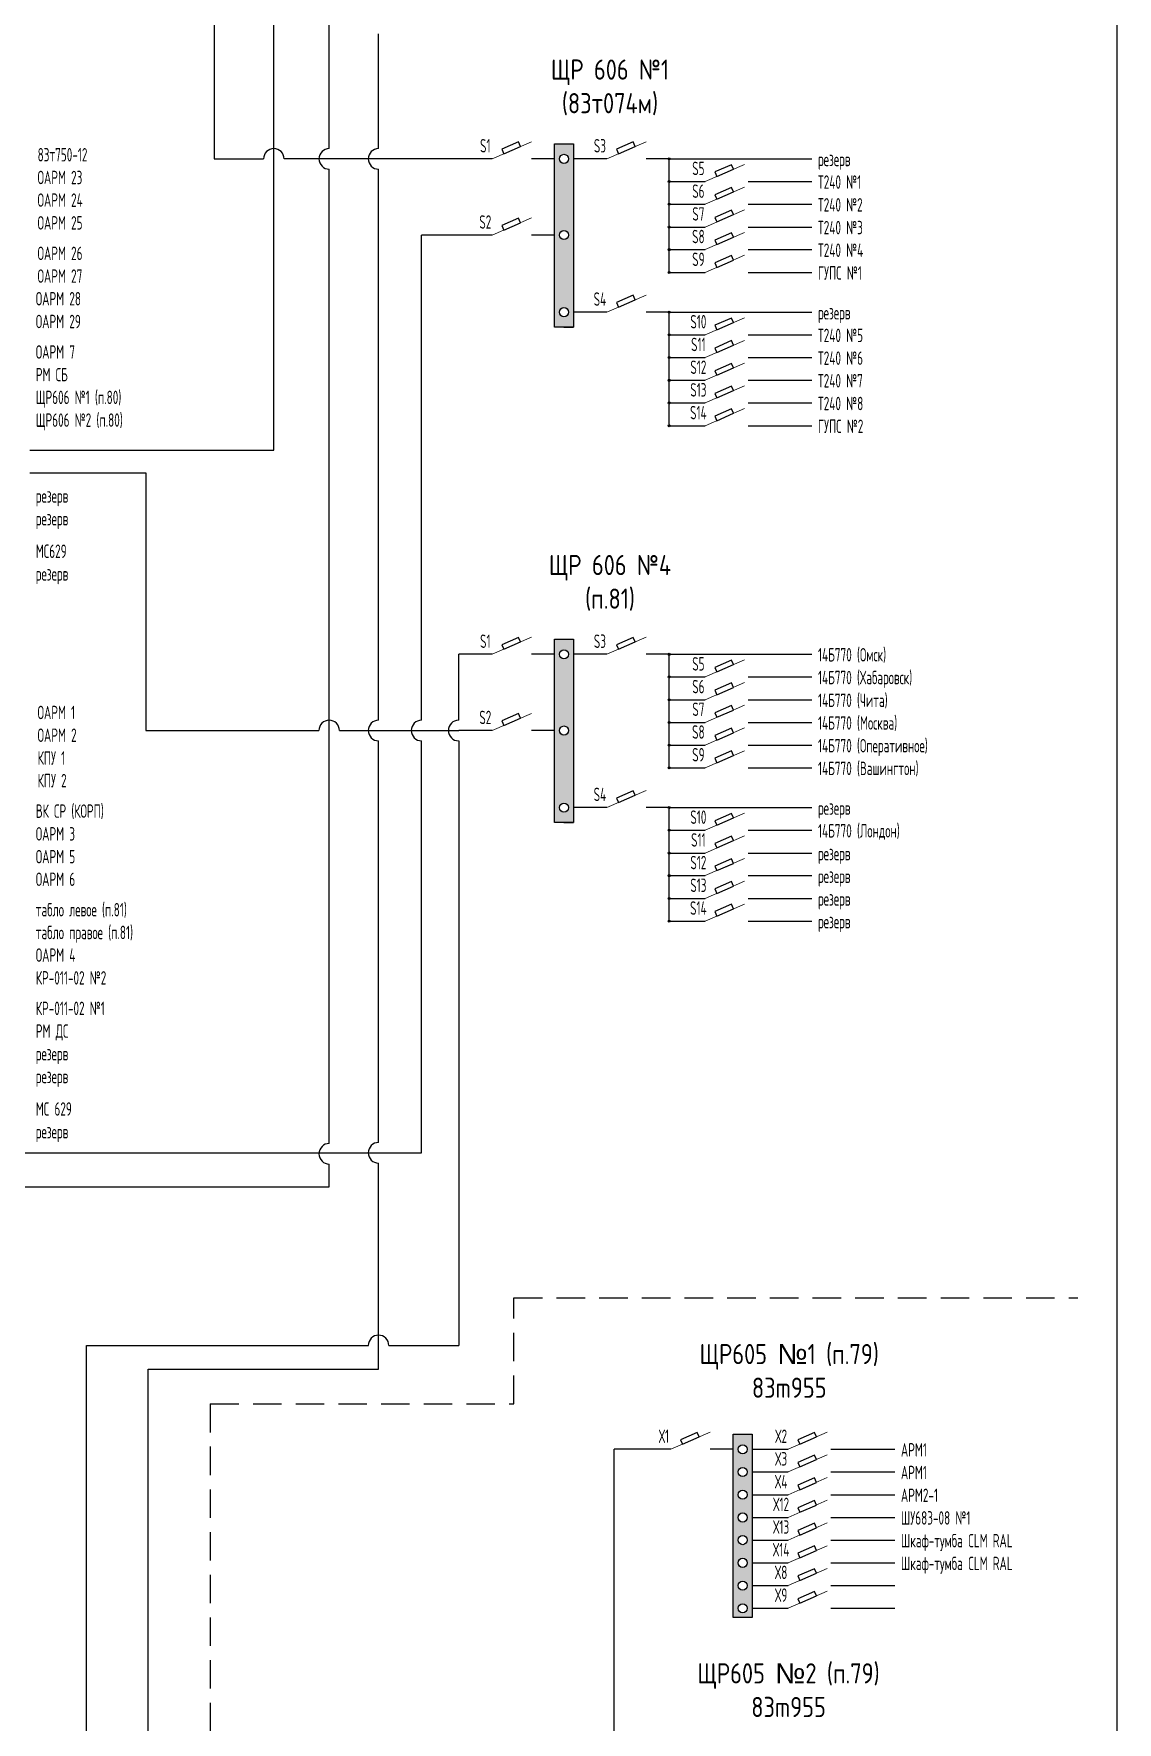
# Model space of a CAD drawing. Header units: millimetres. Extents: x 478 to 775, y 525 to 945.
# Drawn here: x 678.1 to 774.8, y 665.7 to 816.4 of the extents above; entities that cross this region are included whole.
import ezdxf

# ---------------------------------------------------------------- set-up
doc = ezdxf.new("R2010")
doc.units = ezdxf.units.MM
doc.header["$LTSCALE"] = 0.1
doc.linetypes.add('DASHEDX2', pattern=[38.1, 25.4, -12.7])
doc.styles.add('стиль1', font='txt.shx', dxfattribs={"width": 0.75, "height": 1.2})

msp = doc.modelspace()

# ---------------------------------------------------------------- hatches: boundary and pattern name
h = msp.add_hatch(color=256)
h.paths.add_polyline_path([(726.28, 806.56), (724.6, 806.56), (724.6, 790.2), (726.28, 790.2)])
h.paths.add_polyline_path([(725.85, 791.54, -1), (725.03, 791.54, -1)], flags=16)
h.paths.add_polyline_path([(725.03, 798.42, -1), (725.85, 798.42, -1)], flags=16)
h.paths.add_polyline_path([(725.03, 805.22, -1), (725.85, 805.22, -1)], flags=16)
h = msp.add_hatch(color=256)
h.paths.add_polyline_path([(734.93, 805.22), (734.84, 805.22), (734.84, 805.13, 0.414214)], flags=17)
h.paths.add_polyline_path([(734.74, 805.22, 0.414214), (734.84, 805.13), (734.84, 805.22), (734.93, 805.22, 1)])
h = msp.add_hatch(color=256)
h.paths.add_polyline_path([(734.93, 803.19), (734.84, 803.19), (734.84, 803.1, 0.414214)], flags=17)
h.paths.add_polyline_path([(734.74, 803.19, 0.414214), (734.84, 803.1), (734.84, 803.19), (734.93, 803.19, 1)])
h = msp.add_hatch(color=256)
h.paths.add_polyline_path([(734.93, 801.17), (734.84, 801.17), (734.84, 801.08, 0.414214)], flags=17)
h.paths.add_polyline_path([(734.74, 801.17, 0.414214), (734.84, 801.08), (734.84, 801.17), (734.93, 801.17, 1)])
h = msp.add_hatch(color=256)
h.paths.add_polyline_path([(734.93, 799.14), (734.84, 799.14), (734.84, 799.05, 0.414214)], flags=17)
h.paths.add_polyline_path([(734.74, 799.14, 0.414214), (734.84, 799.05), (734.84, 799.14), (734.93, 799.14, 1)])
h = msp.add_hatch(color=256)
h.paths.add_polyline_path([(734.93, 797.12), (734.84, 797.12), (734.84, 797.02, 0.414214)], flags=17)
h.paths.add_polyline_path([(734.74, 797.12, 0.414214), (734.84, 797.02), (734.84, 797.12), (734.93, 797.12, 1)])
h = msp.add_hatch(color=256)
h.paths.add_polyline_path([(734.93, 795.09), (734.84, 795.09), (734.84, 795, 0.414214)], flags=17)
h.paths.add_polyline_path([(734.74, 795.09, 0.414214), (734.84, 795), (734.84, 795.09), (734.93, 795.09, 1)])
h = msp.add_hatch(color=256)
h.paths.add_polyline_path([(734.93, 791.54), (734.84, 791.54), (734.84, 791.45, 0.414214)], flags=17)
h.paths.add_polyline_path([(734.74, 791.54, 0.414214), (734.84, 791.45), (734.84, 791.54), (734.93, 791.54, 1)])
h = msp.add_hatch(color=256)
h.paths.add_polyline_path([(734.93, 789.52), (734.84, 789.52), (734.84, 789.42, 0.414214)], flags=17)
h.paths.add_polyline_path([(734.74, 789.52, 0.414214), (734.84, 789.42), (734.84, 789.52), (734.93, 789.52, 1)])
h = msp.add_hatch(color=256)
h.paths.add_polyline_path([(734.93, 787.49), (734.84, 787.49), (734.84, 787.4, 0.414214)], flags=17)
h.paths.add_polyline_path([(734.74, 787.49, 0.414214), (734.84, 787.4), (734.84, 787.49), (734.93, 787.49, 1)])
h = msp.add_hatch(color=256)
h.paths.add_polyline_path([(734.93, 785.46), (734.84, 785.46), (734.84, 785.37, 0.414214)], flags=17)
h.paths.add_polyline_path([(734.74, 785.46, 0.414214), (734.84, 785.37), (734.84, 785.46), (734.93, 785.46, 1)])
h = msp.add_hatch(color=256)
h.paths.add_polyline_path([(734.93, 783.44), (734.84, 783.44), (734.84, 783.35, 0.414214)], flags=17)
h.paths.add_polyline_path([(734.74, 783.44, 0.414214), (734.84, 783.35), (734.84, 783.44), (734.93, 783.44, 1)])
h = msp.add_hatch(color=256)
h.paths.add_polyline_path([(734.93, 781.41), (734.84, 781.41), (734.84, 781.32, 0.414214)], flags=17)
h.paths.add_polyline_path([(734.74, 781.41, 0.414214), (734.84, 781.32), (734.84, 781.41), (734.93, 781.41, 1)])
h = msp.add_hatch(color=256)
h.paths.add_polyline_path([(726.28, 762.35), (724.6, 762.35), (724.6, 745.99), (726.28, 745.99)])
h.paths.add_polyline_path([(725.85, 747.33, -1), (725.03, 747.33, -1)], flags=16)
h.paths.add_polyline_path([(725.03, 754.21, -1), (725.85, 754.21, -1)], flags=16)
h.paths.add_polyline_path([(725.03, 761.01, -1), (725.85, 761.01, -1)], flags=16)
h = msp.add_hatch(color=256)
h.paths.add_polyline_path([(734.93, 761.01), (734.84, 761.01), (734.84, 760.92, 0.414214)], flags=17)
h.paths.add_polyline_path([(734.74, 761.01, 0.414214), (734.84, 760.92), (734.84, 761.01), (734.93, 761.01, 1)])
h = msp.add_hatch(color=256)
h.paths.add_polyline_path([(734.93, 758.99), (734.84, 758.99), (734.84, 758.9, 0.414214)], flags=17)
h.paths.add_polyline_path([(734.74, 758.99, 0.414214), (734.84, 758.9), (734.84, 758.99), (734.93, 758.99, 1)])
h = msp.add_hatch(color=256)
h.paths.add_polyline_path([(734.93, 756.96), (734.84, 756.96), (734.84, 756.87, 0.414214)], flags=17)
h.paths.add_polyline_path([(734.74, 756.96, 0.414214), (734.84, 756.87), (734.84, 756.96), (734.93, 756.96, 1)])
h = msp.add_hatch(color=256)
h.paths.add_polyline_path([(734.93, 754.93), (734.84, 754.93), (734.84, 754.84, 0.414214)], flags=17)
h.paths.add_polyline_path([(734.74, 754.93, 0.414214), (734.84, 754.84), (734.84, 754.93), (734.93, 754.93, 1)])
h = msp.add_hatch(color=256)
h.paths.add_polyline_path([(734.93, 752.91), (734.84, 752.91), (734.84, 752.82, 0.414214)], flags=17)
h.paths.add_polyline_path([(734.74, 752.91, 0.414214), (734.84, 752.82), (734.84, 752.91), (734.93, 752.91, 1)])
h = msp.add_hatch(color=256)
h.paths.add_polyline_path([(734.93, 750.88), (734.84, 750.88), (734.84, 750.79, 0.414214)], flags=17)
h.paths.add_polyline_path([(734.74, 750.88, 0.414214), (734.84, 750.79), (734.84, 750.88), (734.93, 750.88, 1)])
h = msp.add_hatch(color=256)
h.paths.add_polyline_path([(734.93, 747.33), (734.84, 747.33), (734.84, 747.24, 0.414214)], flags=17)
h.paths.add_polyline_path([(734.74, 747.33, 0.414214), (734.84, 747.24), (734.84, 747.33), (734.93, 747.33, 1)])
h = msp.add_hatch(color=256)
h.paths.add_polyline_path([(734.93, 745.31), (734.84, 745.31), (734.84, 745.22, 0.414214)], flags=17)
h.paths.add_polyline_path([(734.74, 745.31, 0.414214), (734.84, 745.22), (734.84, 745.31), (734.93, 745.31, 1)])
h = msp.add_hatch(color=256)
h.paths.add_polyline_path([(734.93, 743.28), (734.84, 743.28), (734.84, 743.19, 0.414214)], flags=17)
h.paths.add_polyline_path([(734.74, 743.28, 0.414214), (734.84, 743.19), (734.84, 743.28), (734.93, 743.28, 1)])
h = msp.add_hatch(color=256)
h.paths.add_polyline_path([(734.93, 741.26), (734.84, 741.26), (734.84, 741.16, 0.414214)], flags=17)
h.paths.add_polyline_path([(734.74, 741.26, 0.414214), (734.84, 741.16), (734.84, 741.26), (734.93, 741.26, 1)])
h = msp.add_hatch(color=256)
h.paths.add_polyline_path([(734.93, 739.23), (734.84, 739.23), (734.84, 739.14, 0.414214)], flags=17)
h.paths.add_polyline_path([(734.74, 739.23, 0.414214), (734.84, 739.14), (734.84, 739.23), (734.93, 739.23, 1)])
h = msp.add_hatch(color=256)
h.paths.add_polyline_path([(734.93, 737.2), (734.84, 737.2), (734.84, 737.11, 0.414214)], flags=17)
h.paths.add_polyline_path([(734.74, 737.2, 0.414214), (734.84, 737.11), (734.84, 737.2), (734.93, 737.2, 1)])
h = msp.add_hatch(color=256)
h.paths.add_polyline_path([(742.23, 691.41), (740.56, 691.41), (740.56, 675.05), (742.23, 675.05)])
h.paths.add_polyline_path([(740.99, 679.94, -1), (741.8, 679.94, -1)], flags=16)
h.paths.add_polyline_path([(740.99, 681.97, -1), (741.8, 681.97, -1)], flags=16)
h.paths.add_polyline_path([(741.8, 677.91, -1), (740.99, 677.91, -1)], flags=16)
h.paths.add_polyline_path([(740.99, 683.99, -1), (741.8, 683.99, -1)], flags=16)
h.paths.add_polyline_path([(741.8, 675.89, -1), (740.99, 675.89, -1)], flags=16)
h.paths.add_polyline_path([(740.99, 686.02, -1), (741.8, 686.02, -1)], flags=16)
h.paths.add_polyline_path([(740.99, 688.05, -1), (741.8, 688.05, -1)], flags=16)
h.paths.add_polyline_path([(740.99, 690.07, -1), (741.8, 690.07, -1)], flags=16)

# ---------------------------------------------------------------- linework, layer by layer
for p, q in [((774.83, 525.25), (774.83, 945.25)), ((699.54, 779.24), (699.54, 890.78)), ((694.2, 817.14), (694.2, 805.22)), ((704.49, 806.14), (704.49, 817.3)), ((708.89, 806.14), (708.89, 816.38)), ((694.2, 805.22), (698.62, 805.22)), ((719.03, 805.22), (700.46, 805.22)), ((724.6, 805.22), (722.54, 805.22)), ((729.26, 805.22), (726.28, 805.22)), ((734.84, 805.22), (732.77, 805.22)), ((734.84, 795.09), (734.84, 805.22)), ((734.84, 805.22), (747.58, 805.22)), ((704.49, 717.36), (704.49, 804.3)), ((708.89, 755.13), (708.89, 804.3)), ((734.84, 803.19), (738.05, 803.19)), ((741.87, 803.19), (747.58, 803.19)), ((734.84, 801.17), (738.05, 801.17)), ((741.87, 801.17), (747.58, 801.17)), ((734.84, 799.14), (738.05, 799.14)), ((741.87, 799.14), (747.58, 799.14)), ((716.04, 798.42), (712.73, 798.42)), ((712.73, 755.13), (712.73, 798.42)), ((719.03, 798.42), (716.04, 798.42)), ((724.6, 798.42), (722.54, 798.42)), ((734.84, 797.12), (738.05, 797.12)), ((741.87, 797.12), (747.58, 797.12)), ((734.84, 795.09), (738.05, 795.09)), ((741.87, 795.09), (747.58, 795.09)), ((729.26, 791.54), (726.28, 791.54)), ((734.84, 791.54), (732.77, 791.54)), ((734.84, 781.41), (734.84, 791.54)), ((734.84, 791.54), (747.58, 791.54)), ((726.28, 790.2), (724.6, 790.2)), ((725.44, 790.2), (726.28, 790.2)), ((734.84, 789.52), (738.05, 789.52)), ((741.87, 789.52), (747.58, 789.52)), ((734.84, 787.49), (738.05, 787.49)), ((741.87, 787.49), (747.58, 787.49)), ((734.84, 785.46), (738.05, 785.46)), ((741.87, 785.46), (747.58, 785.46)), ((734.84, 783.44), (738.05, 783.44)), ((741.87, 783.44), (747.58, 783.44)), ((734.84, 781.41), (738.05, 781.41)), ((741.87, 781.41), (747.58, 781.41)), ((677.75, 779.24), (695.12, 779.24)), ((695.12, 779.24), (699.54, 779.24)), ((677.75, 777.21), (688.11, 777.21)), ((688.11, 777.21), (688.11, 754.21)), ((719.03, 761.01), (716.04, 761.01)), ((716.04, 761.01), (716.04, 761.01)), ((716.04, 755.13), (716.04, 761.01)), ((724.6, 761.01), (722.54, 761.01)), ((729.26, 761.01), (726.28, 761.01)), ((734.84, 761.01), (732.77, 761.01)), ((734.84, 750.88), (734.84, 761.01)), ((734.84, 761.01), (747.58, 761.01)), ((734.84, 758.99), (738.05, 758.99)), ((741.87, 758.99), (747.58, 758.99)), ((734.84, 756.96), (738.05, 756.96)), ((741.87, 756.96), (747.58, 756.96)), ((734.84, 754.93), (738.05, 754.93)), ((741.87, 754.93), (747.58, 754.93)), ((688.11, 754.21), (703.56, 754.21)), ((705.4, 754.21), (716.04, 754.21)), ((719.03, 754.21), (716.04, 754.21)), ((724.6, 754.21), (722.54, 754.21)), ((708.89, 717.45), (708.89, 753.29)), ((712.73, 716.53), (712.73, 753.29)), ((716.04, 753.29), (716.04, 699.34)), ((734.84, 752.91), (738.05, 752.91)), ((741.87, 752.91), (747.58, 752.91)), ((734.84, 750.88), (738.05, 750.88)), ((741.87, 750.88), (747.58, 750.88)), ((729.26, 747.33), (726.28, 747.33)), ((734.84, 747.33), (732.77, 747.33)), ((734.84, 737.2), (734.84, 747.33)), ((734.84, 747.33), (747.58, 747.33)), ((726.28, 745.99), (724.6, 745.99)), ((725.44, 745.99), (726.28, 745.99)), ((734.84, 745.31), (738.05, 745.31)), ((741.87, 745.31), (747.58, 745.31)), ((734.84, 743.28), (738.05, 743.28)), ((741.87, 743.28), (747.58, 743.28)), ((734.84, 741.26), (738.05, 741.26)), ((741.87, 741.26), (747.58, 741.26)), ((734.84, 739.23), (738.05, 739.23)), ((741.87, 739.23), (747.58, 739.23)), ((734.84, 737.2), (738.05, 737.2)), ((741.87, 737.2), (747.58, 737.2)), ((644.48, 716.53), (712.73, 716.53)), ((704.49, 713.5), (704.49, 715.52)), ((708.89, 697.22), (708.89, 715.61)), ((640.46, 713.5), (704.49, 713.5)), ((682.81, 699.34), (707.98, 699.34)), ((682.81, 630.46), (682.81, 699.34)), ((709.81, 699.34), (716.04, 699.34)), ((688.33, 629.54), (688.33, 697.22)), ((688.33, 697.22), (708.89, 697.22)), ((729.93, 628.19), (729.93, 690.07)), ((734.98, 690.07), (729.93, 690.07)), ((740.56, 690.07), (738.49, 690.07)), ((742.23, 690.07), (745.45, 690.07)), ((749.27, 690.07), (754.97, 690.07)), ((742.23, 688.05), (745.45, 688.05)), ((749.27, 688.05), (754.97, 688.05)), ((742.23, 686.02), (745.45, 686.02)), ((749.27, 686.02), (754.97, 686.02)), ((742.23, 683.99), (745.45, 683.99)), ((749.27, 683.99), (754.97, 683.99)), ((742.23, 681.97), (745.45, 681.97)), ((749.27, 681.97), (754.97, 681.97)), ((742.23, 679.94), (745.45, 679.94)), ((749.27, 679.94), (754.97, 679.94)), ((742.23, 677.91), (745.45, 677.91)), ((749.27, 677.91), (754.97, 677.91)), ((742.23, 675.89), (745.45, 675.89)), ((749.27, 675.89), (754.97, 675.89))]:
    msp.add_line(p, q)
at = {"lineweight": 15}
for p, q in [((719.03, 805.22), (722.54, 806.75)), ((729.26, 805.22), (732.77, 806.75)), ((738.05, 803.19), (741.56, 804.72)), ((738.05, 801.17), (741.56, 802.7)), ((738.05, 799.14), (741.56, 800.67)), ((719.03, 798.42), (722.54, 799.95)), ((738.05, 797.12), (741.56, 798.64)), ((738.05, 795.09), (741.56, 796.62)), ((729.26, 791.54), (732.77, 793.07)), ((738.05, 789.52), (741.56, 791.04)), ((738.05, 787.49), (741.56, 789.02)), ((738.05, 785.46), (741.56, 786.99)), ((738.05, 783.44), (741.56, 784.97)), ((738.05, 781.41), (741.56, 782.94)), ((719.03, 761.01), (722.54, 762.54)), ((729.26, 761.01), (732.77, 762.54)), ((738.05, 758.99), (741.56, 760.51)), ((738.05, 756.96), (741.56, 758.49)), ((738.05, 754.93), (741.56, 756.46)), ((719.03, 754.21), (722.54, 755.74)), ((738.05, 752.91), (741.56, 754.44)), ((738.05, 750.88), (741.56, 752.41)), ((729.26, 747.33), (732.77, 748.86)), ((738.05, 745.31), (741.56, 746.84)), ((738.05, 743.28), (741.56, 744.81)), ((738.05, 741.26), (741.56, 742.78)), ((738.05, 739.23), (741.56, 740.76)), ((738.05, 737.2), (741.56, 738.73)), ((734.98, 690.07), (738.49, 691.6)), ((745.45, 690.07), (748.95, 691.6)), ((745.45, 688.05), (748.95, 689.57)), ((745.45, 686.02), (748.95, 687.55)), ((745.45, 683.99), (748.95, 685.52)), ((745.45, 681.97), (748.95, 683.5)), ((745.45, 679.94), (748.95, 681.47)), ((745.45, 677.91), (748.95, 679.44)), ((745.45, 675.89), (748.95, 677.42))]:
    msp.add_line(p, q, dxfattribs=at)
at = {"linetype": 'DASHEDX2'}
for p, q in [((720.97, 703.59), (771.32, 703.59)), ((720.97, 694.12), (720.97, 703.59)), ((693.87, 694.12), (693.87, 584.29)), ((693.87, 694.12), (720.97, 694.12))]:
    msp.add_line(p, q, dxfattribs=at)
for points in [[(720.07, 805.67), (721.56, 806.32), (721.39, 806.73), (719.89, 806.08)], [(724.6, 806.56), (726.28, 806.56), (726.28, 790.2), (724.6, 790.2)], [(730.3, 805.67), (731.8, 806.32), (731.62, 806.73), (730.13, 806.08)], [(739.09, 803.65), (740.58, 804.3), (740.41, 804.7), (738.91, 804.05)], [(739.09, 801.62), (740.58, 802.27), (740.41, 802.67), (738.91, 802.02)], [(739.09, 799.6), (740.58, 800.25), (740.41, 800.65), (738.91, 800)], [(720.07, 798.87), (721.56, 799.52), (721.39, 799.92), (719.89, 799.27)], [(739.09, 797.57), (740.58, 798.22), (740.41, 798.62), (738.91, 797.97)], [(739.09, 795.54), (740.58, 796.19), (740.41, 796.6), (738.91, 795.95)], [(730.3, 792), (731.8, 792.65), (731.62, 793.05), (730.13, 792.4)], [(739.09, 789.97), (740.58, 790.62), (740.41, 791.02), (738.91, 790.37)], [(739.09, 787.94), (740.58, 788.59), (740.41, 789), (738.91, 788.34)], [(739.09, 785.92), (740.58, 786.57), (740.41, 786.97), (738.91, 786.32)], [(739.09, 783.89), (740.58, 784.54), (740.41, 784.94), (738.91, 784.29)], [(739.09, 781.86), (740.58, 782.52), (740.41, 782.92), (738.91, 782.27)], [(720.07, 761.47), (721.56, 762.12), (721.39, 762.52), (719.89, 761.87)], [(730.3, 761.47), (731.8, 762.12), (731.62, 762.52), (730.13, 761.87)], [(724.6, 762.35), (726.28, 762.35), (726.28, 745.99), (724.6, 745.99)], [(739.09, 759.44), (740.58, 760.09), (740.41, 760.49), (738.91, 759.84)], [(739.09, 757.41), (740.58, 758.06), (740.41, 758.47), (738.91, 757.82)], [(739.09, 755.39), (740.58, 756.04), (740.41, 756.44), (738.91, 755.79)], [(720.07, 754.66), (721.56, 755.31), (721.39, 755.72), (719.89, 755.07)], [(739.09, 753.36), (740.58, 754.01), (740.41, 754.41), (738.91, 753.76)], [(739.09, 751.34), (740.58, 751.99), (740.41, 752.39), (738.91, 751.74)], [(730.3, 747.79), (731.8, 748.44), (731.62, 748.84), (730.13, 748.19)], [(739.09, 745.76), (740.58, 746.41), (740.41, 746.81), (738.91, 746.16)], [(739.09, 743.74), (740.58, 744.39), (740.41, 744.79), (738.91, 744.14)], [(739.09, 741.71), (740.58, 742.36), (740.41, 742.76), (738.91, 742.11)], [(739.09, 739.68), (740.58, 740.33), (740.41, 740.74), (738.91, 740.08)], [(739.09, 737.66), (740.58, 738.31), (740.41, 738.71), (738.91, 738.06)], [(736.03, 690.53), (737.52, 691.18), (737.34, 691.58), (735.85, 690.93)], [(746.49, 690.53), (747.98, 691.18), (747.8, 691.58), (746.31, 690.93)], [(740.56, 691.41), (742.23, 691.41), (742.23, 675.05), (740.56, 675.05)], [(746.49, 688.5), (747.98, 689.15), (747.8, 689.55), (746.31, 688.9)], [(746.49, 686.47), (747.98, 687.12), (747.8, 687.53), (746.31, 686.88)], [(746.49, 684.45), (747.98, 685.1), (747.8, 685.5), (746.31, 684.85)], [(746.49, 682.42), (747.98, 683.07), (747.8, 683.47), (746.31, 682.82)], [(746.49, 680.39), (747.98, 681.05), (747.8, 681.45), (746.31, 680.8)], [(746.49, 678.37), (747.98, 679.02), (747.8, 679.42), (746.31, 678.77)], [(746.49, 676.34), (747.98, 676.99), (747.8, 677.39), (746.31, 676.74)]]:
    msp.add_lwpolyline(points, close=True)
for centre, radius in [((725.44, 805.22), 0.407), ((734.84, 805.22), 0.0905), ((734.84, 803.19), 0.0905), ((734.84, 801.17), 0.0905), ((725.44, 798.42), 0.407), ((734.84, 799.14), 0.0905), ((734.84, 797.12), 0.0905), ((734.84, 795.09), 0.0905), ((725.44, 791.54), 0.407), ((734.84, 791.54), 0.0905), ((734.84, 789.52), 0.0905), ((734.84, 787.49), 0.0905), ((734.84, 785.46), 0.0905), ((734.84, 783.44), 0.0905), ((734.84, 781.41), 0.0905), ((725.44, 761.01), 0.407), ((734.84, 761.01), 0.0905), ((734.84, 758.99), 0.0905), ((734.84, 756.96), 0.0905), ((734.84, 754.93), 0.0905), ((725.44, 754.21), 0.407), ((734.84, 752.91), 0.0905), ((734.84, 750.88), 0.0905), ((725.44, 747.33), 0.407), ((734.84, 747.33), 0.0905), ((734.84, 745.31), 0.0905), ((734.84, 743.28), 0.0905), ((734.84, 741.26), 0.0905), ((734.84, 739.23), 0.0905), ((734.84, 737.2), 0.0905), ((741.4, 690.07), 0.407), ((741.4, 688.05), 0.407), ((741.4, 686.02), 0.407), ((741.4, 683.99), 0.407), ((741.4, 681.97), 0.407), ((741.4, 679.94), 0.407), ((741.4, 677.91), 0.407), ((741.4, 675.89), 0.407)]:
    msp.add_circle(centre, radius)
for centre, start, end in [((699.54, 805.22), 0, 180), ((704.49, 805.22), 90, 270), ((708.89, 805.22), 90, 270), ((704.48, 754.21), 0, 180), ((708.89, 754.21), 90, 270), ((712.73, 754.21), 90, 270), ((716.04, 754.21), 90, 270), ((704.49, 716.44), 90, 270), ((708.89, 716.53), 90, 270), ((708.89, 699.34), 0, 180)]:
    msp.add_arc(centre, 0.919, start, end)

# ---------------------------------------------------------------- texts
at = {"char_height": 1.8, "attachment_point": 5}
for s, insert, width in [('{\\fGOST|b0|i0|c204|p34;ЩР 606 №1 (83т074м)}', (729.55, 811.6), 17.4336), ('{\\fGOST|b0|i0|c204|p34;ЩР 606 №4\\P(п.81)}', (729.55, 767.39), 17.4336), ('{\\fGOST|b0|i0|c204|p34;ЩР605 \\fArial|b0|i0|c204|p34;№\\fGOST|b0|i0|c204|p34;1 (п.79)\\P83m955}', (745.55, 697.07), 28.0718), ('{\\fGOST|b0|i0|c204|p34;ЩР605 \\fArial|b0|i0|c204|p34;№\\fGOST|b0|i0|c204|p34;2 (п.79)\\P83m955}', (745.49, 668.58), 28.7367)]:
    msp.add_mtext(s, dxfattribs=dict(at, insert=insert, width=width))
at = {"char_height": 1.2, "style": 'стиль1'}
for s, insert, width, attachment_point in [('{\\fGOST|b0|i0|c204|p34;83т750-12}', (678.45, 806.19), 14.6601, 1), ('{\\fGOST|b0|i0|c0|p34;S\\fGOST|b0|i0|c204|p34;1}', (718.42, 806.39), 14.6601, 5), ('{\\fGOST|b0|i0|c0|p34;S\\fGOST|b0|i0|c204|p34;3}', (728.65, 806.39), 14.6601, 5), ('{\\fGOST|b0|i0|c0|p34;S5}', (737.44, 804.37), 14.6601, 5), ('{\\fGOST|b0|i0|c204|p34;резерв}', (748.12, 805.77), 14.6601, 1), ('{\\fGOST|b0|i0|c204|p34;ОАРМ 23}', (678.45, 804.16), 14.6601, 1), ('{\\fGOST|b0|i0|c204|p34;Т240 №1}', (748.12, 803.75), 14.6601, 1), ('{\\fGOST|b0|i0|c204|p34;ОАРМ 24}', (678.45, 802.14), 14.6601, 1), ('{\\fGOST|b0|i0|c0|p34;S6}', (737.44, 802.34), 14.6601, 5), ('{\\fGOST|b0|i0|c204|p34;Т240 №2}', (748.12, 801.72), 14.6601, 1), ('{\\fGOST|b0|i0|c204|p34;ОАРМ 25}', (678.45, 800.11), 14.6601, 1), ('{\\fGOST|b0|i0|c0|p34;S\\fGOST|b0|i0|c204|p34;2}', (718.42, 799.59), 14.6601, 5), ('{\\fGOST|b0|i0|c0|p34;S7}', (737.44, 800.31), 14.6601, 5), ('{\\fGOST|b0|i0|c0|p34;S8}', (737.44, 798.29), 14.6601, 5), ('{\\fGOST|b0|i0|c204|p34;Т240 №3}', (748.12, 799.69), 14.6601, 1), ('{\\fGOST|b0|i0|c204|p34;ОАРМ 26}', (678.45, 797.39), 14.6601, 1), ('{\\fGOST|b0|i0|c204|p34;Т240 №4}', (748.12, 797.67), 14.6601, 1), ('{\\fGOST|b0|i0|c0|p34;S\\fGOST|b0|i0|c204|p34;9}', (737.44, 796.26), 14.6601, 5), ('{\\fGOST|b0|i0|c204|p34;ГУПС №1}', (748.12, 795.64), 14.6601, 1), ('{\\fGOST|b0|i0|c204|p34;ОАРМ 27}', (678.45, 795.36), 14.6601, 1), ('{\\fGOST|b0|i0|c204|p34;ОАРМ 28}', (678.29, 793.34), 14.6601, 1), ('{\\fGOST|b0|i0|c0|p34;S\\fGOST|b0|i0|c204|p34;4}', (728.65, 792.71), 14.6601, 5), ('{\\fGOST|b0|i0|c204|p34;ОАРМ 29}', (678.29, 791.31), 14.6601, 1), ('{\\fGOST|b0|i0|c0|p34;S\\fGOST|b0|i0|c204|p34;10}', (737.44, 790.69), 14.6601, 5), ('{\\fGOST|b0|i0|c204|p34;резерв}', (748.12, 792.09), 14.6601, 1), ('{\\fGOST|b0|i0|c204|p34;Т240 №5}', (748.12, 790.07), 14.6601, 1), ('{\\fGOST|b0|i0|c204|p34;ОАРМ 7}', (678.29, 788.59), 14.6601, 1), ('{\\fGOST|b0|i0|c0|p34;S\\fGOST|b0|i0|c204|p34;11}', (737.44, 788.66), 14.6601, 5), ('{\\fGOST|b0|i0|c204|p34;Т240 №6}', (748.12, 788.04), 14.6601, 1), ('{\\fGOST|b0|i0|c204|p34;РМ СБ}', (678.29, 786.57), 14.6601, 1), ('{\\fGOST|b0|i0|c0|p34;S\\fGOST|b0|i0|c204|p34;12}', (737.44, 786.63), 14.6601, 5), ('{\\fGOST|b0|i0|c0|p34;S\\fGOST|b0|i0|c204|p34;13}', (737.44, 784.61), 14.6601, 5), ('{\\fGOST|b0|i0|c204|p34;Т240 №7}', (748.12, 786.02), 14.6601, 1), ('{\\fGOST|b0|i0|c204|p34;ЩР606 №1 (п.80)}', (678.29, 784.54), 14.6601, 1), ('{\\fGOST|b0|i0|c204|p34;Т240 №8}', (748.12, 783.99), 14.6601, 1), ('{\\fGOST|b0|i0|c204|p34;ЩР606 №2 (п.80)}', (678.29, 782.51), 14.6601, 1), ('{\\fGOST|b0|i0|c0|p34;S\\fGOST|b0|i0|c204|p34;14}', (737.44, 782.58), 14.6601, 5), ('{\\fGOST|b0|i0|c204|p34;ГУПС №2}', (748.12, 781.96), 14.6601, 1), ('{\\fGOST|b0|i0|c204|p34;резерв}', (678.29, 775.74), 14.6601, 1), ('{\\fGOST|b0|i0|c204|p34;резерв}', (678.29, 773.71), 14.6601, 1), ('{\\fGOST|b0|i0|c204|p34;МС629}', (678.29, 770.81), 14.6601, 1), ('{\\fGOST|b0|i0|c204|p34;резерв}', (678.29, 768.79), 14.6601, 1), ('{\\fGOST|b0|i0|c0|p34;S\\fGOST|b0|i0|c204|p34;1}', (718.42, 762.18), 14.6601, 5), ('{\\fGOST|b0|i0|c0|p34;S\\fGOST|b0|i0|c204|p34;3}', (728.65, 762.18), 14.6601, 5), ('{\\fGOST|b0|i0|c204|p34;14Б770 (Омск)}', (748.12, 761.57), 14.6601, 1), ('{\\fGOST|b0|i0|c0|p34;S5}', (737.44, 760.16), 14.6601, 5), ('{\\fGOST|b0|i0|c204|p34;14Б770 (Хабаровск)}', (748.12, 759.54), 14.6601, 1), ('{\\fGOST|b0|i0|c0|p34;S6}', (737.44, 758.13), 14.6601, 5), ('{\\fGOST|b0|i0|c204|p34;ОАРМ 1}', (678.45, 756.42), 14.6601, 1), ('{\\fGOST|b0|i0|c0|p34;S7}', (737.44, 756.11), 14.6601, 5), ('{\\fGOST|b0|i0|c204|p34;14Б770 (Чита)}', (748.12, 757.51), 14.6601, 1), ('{\\fGOST|b0|i0|c0|p34;S\\fGOST|b0|i0|c204|p34;2}', (718.42, 755.38), 14.6601, 5), ('{\\fGOST|b0|i0|c204|p34;14Б770 (Москва)}', (748.12, 755.49), 14.6601, 1), ('{\\fGOST|b0|i0|c204|p34;ОАРМ 2}', (678.45, 754.39), 14.6601, 1), ('{\\fGOST|b0|i0|c0|p34;S8}', (737.44, 754.08), 14.6601, 5), ('{\\fGOST|b0|i0|c204|p34;14Б770 (Оперативное)}', (748.12, 753.46), 19.3661, 1), ('{\\fGOST|b0|i0|c204|p34;КПУ 1}', (678.45, 752.36), 14.6601, 1), ('{\\fGOST|b0|i0|c0|p34;S\\fGOST|b0|i0|c204|p34;9}', (737.44, 752.05), 14.6601, 5), ('{\\fGOST|b0|i0|c204|p34;КПУ 2}', (678.45, 750.34), 14.6601, 1), ('{\\fGOST|b0|i0|c204|p34;14Б770 (Вашингтон)}', (748.12, 751.43), 18.5027, 1), ('{\\fGOST|b0|i0|c0|p34;S\\fGOST|b0|i0|c204|p34;4}', (728.65, 748.51), 14.6601, 5), ('{\\fGOST|b0|i0|c204|p34;ВК СР (КОРП)}', (678.29, 747.62), 14.6601, 1), ('{\\fGOST|b0|i0|c204|p34;резерв}', (748.12, 747.89), 14.6601, 1), ('{\\fGOST|b0|i0|c0|p34;S\\fGOST|b0|i0|c204|p34;10}', (737.44, 746.48), 14.6601, 5), ('{\\fGOST|b0|i0|c204|p34;14Б770 (Лондон)}', (748.12, 745.86), 14.6601, 1), ('{\\fGOST|b0|i0|c204|p34;ОАРМ 3}', (678.29, 745.59), 14.6601, 1), ('{\\fGOST|b0|i0|c0|p34;S\\fGOST|b0|i0|c204|p34;11}', (737.44, 744.45), 14.6601, 5), ('{\\fGOST|b0|i0|c204|p34;ОАРМ 5}', (678.29, 743.56), 14.6601, 1), ('{\\fGOST|b0|i0|c0|p34;S\\fGOST|b0|i0|c204|p34;12}', (737.44, 742.43), 14.6601, 5), ('{\\fGOST|b0|i0|c204|p34;резерв}', (748.12, 743.83), 14.6601, 1), ('{\\fGOST|b0|i0|c204|p34;ОАРМ 6}', (678.29, 741.54), 14.6601, 1), ('{\\fGOST|b0|i0|c204|p34;резерв}', (748.12, 741.81), 14.6601, 1), ('{\\fGOST|b0|i0|c0|p34;S\\fGOST|b0|i0|c204|p34;13}', (737.44, 740.4), 14.6601, 5), ('{\\fGOST|b0|i0|c204|p34;табло левое (п.81)}', (678.29, 738.82), 14.6601, 1), ('{\\fGOST|b0|i0|c0|p34;S\\fGOST|b0|i0|c204|p34;14}', (737.44, 738.37), 14.6601, 5), ('{\\fGOST|b0|i0|c204|p34;резерв}', (748.12, 739.78), 14.6601, 1), ('{\\fGOST|b0|i0|c204|p34;табло правое (п.81)}', (678.29, 736.79), 14.6601, 1), ('{\\fGOST|b0|i0|c204|p34;резерв}', (748.12, 737.76), 14.6601, 1), ('{\\fGOST|b0|i0|c204|p34;ОАРМ 4}', (678.29, 734.77), 14.6601, 1), ('{\\fGOST|b0|i0|c204|p34;КР-011-02 №2}', (678.29, 732.74), 14.6601, 1), ('{\\fGOST|b0|i0|c204|p34;КР-011-02 №1}', (678.29, 730.02), 14.6601, 1), ('{\\fGOST|b0|i0|c204|p34;РМ ДС}', (678.29, 727.99), 14.6601, 1), ('{\\fGOST|b0|i0|c204|p34;резерв}', (678.29, 725.97), 14.6601, 1), ('{\\fGOST|b0|i0|c204|p34;резерв}', (678.29, 723.94), 14.6601, 1), ('{\\fGOST|b0|i0|c204|p34;МС 629}', (678.29, 721.04), 14.6601, 1), ('{\\fGOST|b0|i0|c204|p34;резерв}', (678.29, 719.01), 14.6601, 1), ('{\\fGOST|b0|i0|c204|p34;Х1}', (734.37, 691.24), 14.6601, 5), ('{\\fGOST|b0|i0|c204|p34;Х2}', (744.83, 691.24), 14.6601, 5), ('{\\fGOST|b0|i0|c204|p34;АРМ1}', (755.52, 690.62), 14.6601, 1), ('{\\fGOST|b0|i0|c204|p34;Х3}', (744.83, 689.22), 14.6601, 5), ('{\\fGOST|b0|i0|c204|p34;АРМ1}', (755.52, 688.6), 14.6601, 1), ('{\\fGOST|b0|i0|c204|p34;Х4}', (744.83, 687.19), 14.6601, 5), ('{\\fGOST|b0|i0|c204|p34;Х12}', (744.83, 685.16), 14.6601, 5), ('{\\fGOST|b0|i0|c204|p34;АРМ2-1}', (755.52, 686.57), 14.6601, 1), ('{\\fGOST|b0|i0|c204|p34;ШУ683-08 №1}', (755.52, 684.55), 14.6601, 1), ('{\\fGOST|b0|i0|c204|p34;Х13}', (744.83, 683.14), 14.6601, 5), ('{\\fGOST|b0|i0|c204|p34;Шкаф-тумба CLM RAL}', (755.52, 682.52), 14.6601, 1), ('{\\fGOST|b0|i0|c204|p34;Х14}', (744.83, 681.11), 14.6601, 5), ('{\\fGOST|b0|i0|c204|p34;Х8}', (744.83, 679.09), 14.6601, 5), ('{\\fGOST|b0|i0|c204|p34;Шкаф-тумба CLM RAL}', (755.52, 680.49), 14.6601, 1), ('{\\fGOST|b0|i0|c204|p34;Х9}', (744.83, 677.06), 14.6601, 5)]:
    msp.add_mtext(s, dxfattribs=dict(at, insert=insert, width=width, attachment_point=attachment_point))

doc.saveas('drawing.dxf')
